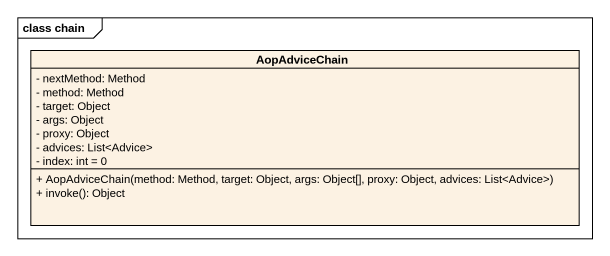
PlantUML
@startuml
mainframe class chain
hide circle
hide empty members
skinparam classAttributeIconSize 0
class AopAdviceChain {
  - nextMethod: Method
  - method: Method
  - target: Object
  - args: Object
  - proxy: Object
  - advices: List<Advice>
  - index: int = 0
  + AopAdviceChain(method: Method, target: Object, args: Object[], proxy: Object, advices: List<Advice>)
  + invoke(): Object
}
@enduml
